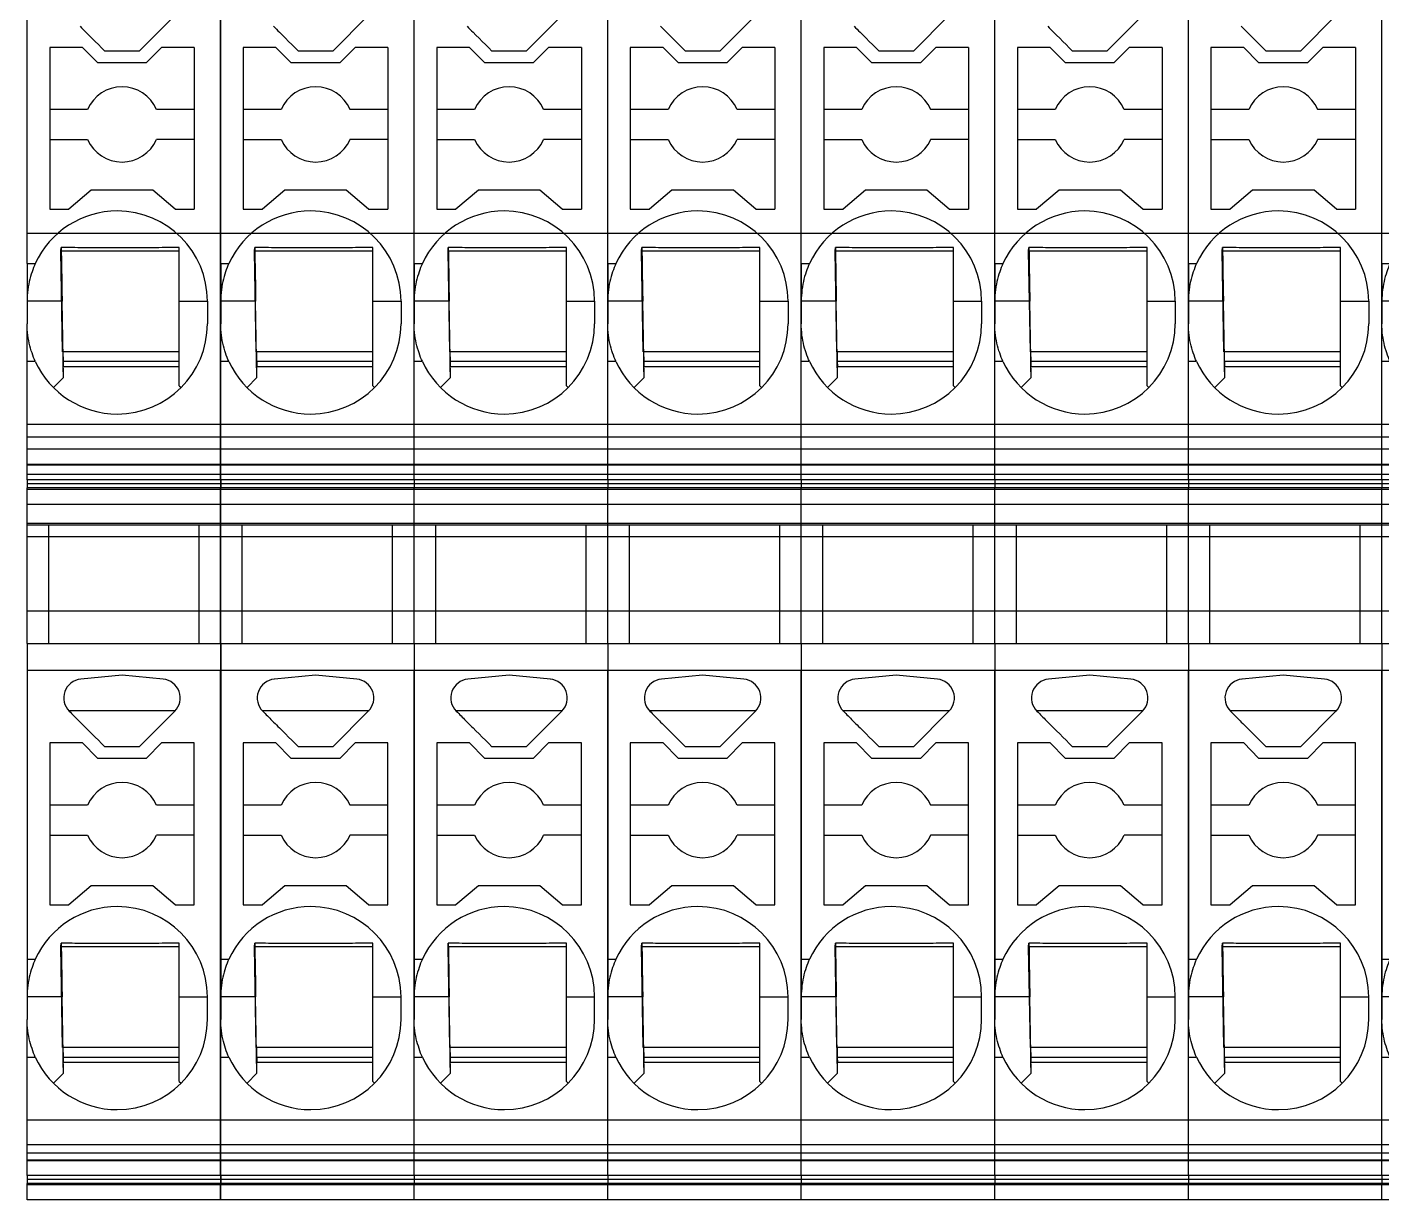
# Model space of a CAD drawing. Header units: inches. Extents: x -13.2 to 36, y -6.6 to 12.8.
# Drawn here: x -5.174 to -3.755, y 5.053 to 6.281 of the extents above; entities that cross this region are included whole.
import ezdxf

# ---------------------------------------------------------------- set-up
doc = ezdxf.new("R2010")
doc.units = ezdxf.units.IN
doc.header["$MEASUREMENT"] = 0
for name, color, linetype in [('MAIN-1', 7, 'Continuous'), ('MAIN-2', 7, 'Continuous'), ('PSYMS', 7, 'Continuous')]:
    doc.layers.add(name, color=color, linetype=linetype)

# ---------------------------------------------------------------- blocks, each defined once
blk = doc.blocks.new('FP_Phoenix Contact 3210567')
at = {"layer": 'MAIN-1'}
for p, q in [((-1.3969, 0), (-1.3969, 0.2027)), ((-1.3969, 0.2027), (-1.3798, 0.2027)), ((-1.3798, 0), (-1.3798, 0.2027)), ((-1.3755, 0.2027), (-1.3798, 0.2027)), ((-1.3755, 0), (-1.3755, 0.2027)), ((-1.3712, 0.2027), (-1.3755, 0.2027)), ((-1.3712, 0), (-1.3712, 0.2027)), ((-1.3712, 0.2027), (-1.2473, 0.2027)), ((-1.2473, 0.2027), (-1.2473, 0.1942)), ((-1.2473, 0.2027), (-1.2079, 0.2027)), ((-1.2361, 0.1984), (-1.2336, 0.1992)), ((-1.2336, 0.1992), (-1.231, 0.1999)), ((-1.231, 0.1999), (-1.2283, 0.2005)), ((-1.2283, 0.2005), (-1.2256, 0.2011)), ((-1.2256, 0.2011), (-1.2228, 0.2016)), ((-1.2228, 0.2016), (-1.2199, 0.202)), ((-1.2199, 0.202), (-1.2169, 0.2023)), ((-1.2169, 0.2023), (-1.2139, 0.2026)), ((-1.2139, 0.2026), (-1.2109, 0.2027)), ((-1.2109, 0.2027), (-1.2079, 0.2027)), ((-1.1843, 0.2027), (-1.2079, 0.2027)), ((-1.1449, 0.2027), (-1.1843, 0.2027)), ((-1.1812, 0.2027), (-1.1843, 0.2027)), ((-1.1843, 0.1661), (-1.1843, 0.2027)), ((-1.1782, 0.2026), (-1.1812, 0.2027)), ((-1.1752, 0.2023), (-1.1782, 0.2026)), ((-1.1723, 0.202), (-1.1752, 0.2023)), ((-1.1694, 0.2016), (-1.1723, 0.202)), ((-1.1666, 0.2011), (-1.1694, 0.2016)), ((-1.1638, 0.2005), (-1.1666, 0.2011)), ((-1.1612, 0.1999), (-1.1638, 0.2005)), ((-1.1586, 0.1992), (-1.1612, 0.1999)), ((-1.1561, 0.1984), (-1.1586, 0.1992)), ((-1.1449, 0.2027), (-1.1449, 0.1942)), ((-0.8425, 0.2027), (-1.1449, 0.2027)), ((-0.8425, 0), (-0.8425, 0.2027)), ((-0.8142, 0.2027), (-0.8425, 0.2027)), ((-0.8142, 0.2027), (-0.8142, 0)), ((-0.8142, 0.2027), (-0.6902, 0.2027)), ((-0.6902, 0.2027), (-0.6902, 0)), ((-0.6902, 0.2027), (-0.6685, 0.2027)), ((-0.6685, 0.2027), (-0.6685, 0)), ((-0.6685, 0.2027), (-0.6514, 0.2027)), ((-0.6514, 0), (-0.6514, 0.2027)), ((-0.6471, 0.2027), (-0.6514, 0.2027)), ((-0.6471, 0), (-0.6471, 0.2027)), ((-0.6429, 0.2027), (-0.6471, 0.2027)), ((-0.6429, 0), (-0.6429, 0.2027)), ((-0.6429, 0.2027), (-0.5189, 0.2027)), ((-0.5189, 0.2027), (-0.5189, 0.1942)), ((-0.5189, 0.2027), (-0.4796, 0.2027)), ((-0.5078, 0.1984), (-0.5053, 0.1992)), ((-0.5053, 0.1992), (-0.5027, 0.1999)), ((-0.5027, 0.1999), (-0.5, 0.2005)), ((-0.5, 0.2005), (-0.4973, 0.2011)), ((-0.4973, 0.2011), (-0.4944, 0.2016)), ((-0.4944, 0.2016), (-0.4915, 0.202)), ((-0.4915, 0.202), (-0.4886, 0.2023)), ((-0.4886, 0.2023), (-0.4856, 0.2026)), ((-0.4856, 0.2026), (-0.4826, 0.2027)), ((-0.4826, 0.2027), (-0.4796, 0.2027)), ((-0.456, 0.2027), (-0.4796, 0.2027)), ((-0.456, 0.1661), (-0.456, 0.2027)), ((-0.4166, 0.2027), (-0.456, 0.2027)), ((-0.4529, 0.2027), (-0.456, 0.2027)), ((-0.4499, 0.2026), (-0.4529, 0.2027)), ((-0.4469, 0.2023), (-0.4499, 0.2026)), ((-0.444, 0.202), (-0.4469, 0.2023)), ((-0.4411, 0.2016), (-0.444, 0.202)), ((-0.4383, 0.2011), (-0.4411, 0.2016)), ((-0.4355, 0.2005), (-0.4383, 0.2011)), ((-0.4328, 0.1999), (-0.4355, 0.2005)), ((-0.4302, 0.1992), (-0.4328, 0.1999)), ((-0.4277, 0.1984), (-0.4302, 0.1992)), ((-0.4166, 0.2027), (-0.4166, 0.1942)), ((-0.4166, 0.2027), (0, 0.2027)), ((-1.2473, 0.1942), (-1.2452, 0.1951)), ((-1.2452, 0.1951), (-1.2431, 0.196)), ((-1.2431, 0.196), (-1.2409, 0.1968)), ((-1.2409, 0.1968), (-1.2385, 0.1976)), ((-1.2385, 0.1976), (-1.2361, 0.1984)), ((-1.1536, 0.1976), (-1.1561, 0.1984)), ((-1.1513, 0.1968), (-1.1536, 0.1976)), ((-1.1491, 0.196), (-1.1513, 0.1968)), ((-1.1469, 0.1951), (-1.1491, 0.196)), ((-1.1449, 0.1942), (-1.1469, 0.1951)), ((-0.5189, 0.1942), (-0.5169, 0.1951)), ((-0.5169, 0.1951), (-0.5148, 0.196)), ((-0.5148, 0.196), (-0.5125, 0.1968)), ((-0.5125, 0.1968), (-0.5102, 0.1976)), ((-0.5102, 0.1976), (-0.5078, 0.1984)), ((-0.4253, 0.1976), (-0.4277, 0.1984)), ((-0.423, 0.1968), (-0.4253, 0.1976)), ((-0.4208, 0.196), (-0.423, 0.1968)), ((-0.4186, 0.1951), (-0.4208, 0.196)), ((-0.4166, 0.1942), (-0.4186, 0.1951)), ((-1.2747, 0.1751), (-1.2643, 0.1647)), ((-0.9185, 0.1791), (-1.0878, 0.1791)), ((-1.0878, 0.1791), (-1.0878, 0.159)), ((-1.015, 0.1791), (-1.015, 0.1394)), ((-0.9835, 0.1394), (-0.9835, 0.1791)), ((-0.9185, 0.1448), (-0.9185, 0.1791)), ((-0.8142, 0.1801), (-0.6902, 0.1801)), ((-0.5464, 0.1751), (-0.536, 0.1647)), ((-0.1902, 0.1791), (-0.3595, 0.1791)), ((-0.3595, 0.1791), (-0.3595, 0.159)), ((-0.2867, 0.1791), (-0.2867, 0.1394)), ((-0.2552, 0.1394), (-0.2552, 0.1791)), ((-0.1902, 0.1448), (-0.1902, 0.1791)), ((-1.2643, 0.1647), (-1.1843, 0.1661)), ((-1.2532, 0.0433), (-1.2532, 0.1649)), ((-1.2473, 0.165), (-1.2473, 0.0433)), ((-1.2374, 0.0433), (-1.2374, 0.1651)), ((-1.1805, 0.1661), (-1.1843, 0.1661)), ((-1.1769, 0.1662), (-1.1805, 0.1661)), ((-1.1733, 0.1663), (-1.1769, 0.1662)), ((-1.1698, 0.1663), (-1.1733, 0.1663)), ((-1.1664, 0.1664), (-1.1698, 0.1663)), ((-1.1632, 0.1664), (-1.1664, 0.1664)), ((-1.16, 0.1665), (-1.1632, 0.1664)), ((-1.157, 0.1665), (-1.16, 0.1665)), ((-1.1541, 0.1666), (-1.157, 0.1665)), ((-1.1512, 0.1666), (-1.1541, 0.1666)), ((-1.1484, 0.1667), (-1.1512, 0.1666)), ((-1.1457, 0.1667), (-1.1484, 0.1667)), ((-1.1431, 0.1668), (-1.1457, 0.1667)), ((-1.1405, 0.1668), (-1.1431, 0.1668)), ((-1.1379, 0.1668), (-1.1405, 0.1668)), ((-1.1354, 0.1669), (-1.1379, 0.1668)), ((-1.1329, 0.1669), (-1.1354, 0.1669)), ((-1.1305, 0.167), (-1.1329, 0.1669)), ((-1.132, 0.0433), (-1.132, 0.1669)), ((-1.1281, 0.167), (-1.1305, 0.167)), ((-1.1282, 0.1642), (-1.1281, 0.167)), ((-1.1282, 0.1614), (-1.1282, 0.1642)), ((-1.1282, 0.1585), (-1.1282, 0.1614)), ((-1.1282, 0.1556), (-1.1282, 0.1585)), ((-1.0681, 0.1355), (-1.0878, 0.159)), ((-0.8877, 0.1561), (-0.8889, 0.1549)), ((-0.8864, 0.1574), (-0.8877, 0.1561)), ((-0.8852, 0.1586), (-0.8864, 0.1574)), ((-0.8844, 0.1594), (-0.8844, 0.0473)), ((-0.536, 0.1647), (-0.456, 0.1661)), ((-0.5248, 0.0433), (-0.5248, 0.1649)), ((-0.5189, 0.165), (-0.5189, 0.0433)), ((-0.5091, 0.0433), (-0.5091, 0.1651)), ((-0.4522, 0.1661), (-0.456, 0.1661)), ((-0.4485, 0.1662), (-0.4522, 0.1661)), ((-0.4449, 0.1663), (-0.4485, 0.1662)), ((-0.4415, 0.1663), (-0.4449, 0.1663)), ((-0.4381, 0.1664), (-0.4415, 0.1663)), ((-0.4349, 0.1664), (-0.4381, 0.1664)), ((-0.4317, 0.1665), (-0.4349, 0.1664)), ((-0.4287, 0.1665), (-0.4317, 0.1665)), ((-0.4257, 0.1666), (-0.4287, 0.1665)), ((-0.4229, 0.1666), (-0.4257, 0.1666)), ((-0.4201, 0.1667), (-0.4229, 0.1666)), ((-0.4174, 0.1667), (-0.4201, 0.1667)), ((-0.4147, 0.1668), (-0.4174, 0.1667)), ((-0.4121, 0.1668), (-0.4147, 0.1668)), ((-0.4096, 0.1668), (-0.4121, 0.1668)), ((-0.4071, 0.1669), (-0.4096, 0.1668)), ((-0.4046, 0.1669), (-0.4071, 0.1669)), ((-0.4022, 0.167), (-0.4046, 0.1669)), ((-0.4036, 0.0433), (-0.4036, 0.1669)), ((-0.3998, 0.167), (-0.4022, 0.167)), ((-0.3999, 0.1614), (-0.3998, 0.1642)), ((-0.3999, 0.1585), (-0.3999, 0.1614)), ((-0.3999, 0.1556), (-0.3999, 0.1585)), ((-0.3998, 0.1642), (-0.3998, 0.167)), ((-0.3398, 0.1355), (-0.3595, 0.159)), ((-1.1284, 0.1432), (-1.1283, 0.1464)), ((-1.1284, 0.1399), (-1.1284, 0.1432)), ((-1.1283, 0.1526), (-1.1282, 0.1556)), ((-1.1283, 0.1496), (-1.1283, 0.1526)), ((-1.1283, 0.1464), (-1.1283, 0.1496)), ((-0.9343, 0.1291), (-0.9185, 0.1448)), ((-0.9011, 0.1427), (-0.9027, 0.1411)), ((-0.8995, 0.1443), (-0.9011, 0.1427)), ((-0.898, 0.1458), (-0.8995, 0.1443)), ((-0.8966, 0.1473), (-0.898, 0.1458)), ((-0.8952, 0.1486), (-0.8966, 0.1473)), ((-0.8938, 0.15), (-0.8952, 0.1486)), ((-0.8926, 0.1512), (-0.8938, 0.15)), ((-0.8914, 0.1524), (-0.8926, 0.1512)), ((-0.8901, 0.1537), (-0.8914, 0.1524)), ((-0.8889, 0.1549), (-0.8901, 0.1537)), ((-0.8476, 0.1033), (-0.8517, 0.1465)), ((-0.4001, 0.1399), (-0.4, 0.1432)), ((-0.4, 0.1496), (-0.3999, 0.1526)), ((-0.4, 0.1464), (-0.4, 0.1496)), ((-0.4, 0.1432), (-0.4, 0.1464)), ((-0.3999, 0.1526), (-0.3999, 0.1556)), ((-0.206, 0.1291), (-0.1902, 0.1448)), ((-0.1728, 0.1427), (-0.1744, 0.1411)), ((-0.1712, 0.1443), (-0.1728, 0.1427)), ((-0.1697, 0.1458), (-0.1712, 0.1443)), ((-0.1682, 0.1473), (-0.1697, 0.1458)), ((-1.1285, 0.1292), (-1.1284, 0.1329)), ((-1.1285, 0.1253), (-1.1285, 0.1292)), ((-1.1284, 0.1365), (-1.1284, 0.1399)), ((-1.1284, 0.1329), (-1.1284, 0.1365)), ((-1.0681, 0.0711), (-1.0681, 0.1355)), ((-0.9343, 0.1291), (-0.9343, 0.0776)), ((-0.9157, 0.1281), (-0.9191, 0.1247)), ((-0.9123, 0.1315), (-0.9157, 0.1281)), ((-0.909, 0.1348), (-0.9123, 0.1315)), ((-0.9058, 0.138), (-0.909, 0.1348)), ((-0.9027, 0.1411), (-0.9058, 0.138)), ((-0.4001, 0.1365), (-0.4001, 0.1399)), ((-0.4001, 0.1329), (-0.4001, 0.1365)), ((-0.4001, 0.1292), (-0.4001, 0.1329)), ((-0.4001, 0.1253), (-0.4001, 0.1292)), ((-0.3398, 0.0711), (-0.3398, 0.1355)), ((-0.206, 0.1291), (-0.206, 0.0776)), ((-0.1874, 0.1281), (-0.1908, 0.1247)), ((-0.184, 0.1315), (-0.1874, 0.1281)), ((-0.1807, 0.1348), (-0.184, 0.1315)), ((-0.1775, 0.138), (-0.1807, 0.1348)), ((-0.1744, 0.1411), (-0.1775, 0.138)), ((-1.1285, 0.1213), (-1.1285, 0.1253)), ((-1.1285, 0.1171), (-1.1285, 0.1213)), ((-1.1285, 0.1127), (-1.1285, 0.1171)), ((-0.9191, 0.1247), (-0.9225, 0.1213)), ((-0.9225, 0.1162), (-0.9225, 0.1213)), ((-0.9225, 0.1111), (-0.9225, 0.1162)), ((-0.4002, 0.1213), (-0.4001, 0.1253)), ((-0.4002, 0.1171), (-0.4002, 0.1213)), ((-0.4002, 0.1127), (-0.4002, 0.1171)), ((-0.1908, 0.1247), (-0.1941, 0.1213)), ((-0.1941, 0.1162), (-0.1941, 0.1213)), ((-0.1941, 0.1111), (-0.1941, 0.1162)), ((-1.1285, 0.1083), (-1.1285, 0.1127)), ((-1.1285, 0.1035), (-1.1285, 0.1083)), ((-1.1285, 0.0988), (-1.1285, 0.1035)), ((-0.9225, 0.1059), (-0.9225, 0.1111)), ((-0.9225, 0.1008), (-0.9225, 0.1059)), ((-0.9225, 0.0956), (-0.9225, 0.1008)), ((-0.8517, 0.0601), (-0.8476, 0.1033)), ((-0.4002, 0.1083), (-0.4002, 0.1127)), ((-0.4002, 0.1035), (-0.4002, 0.1083)), ((-0.4002, 0.0988), (-0.4002, 0.1035)), ((-0.1941, 0.1059), (-0.1941, 0.1111)), ((-0.1941, 0.1008), (-0.1941, 0.1059)), ((-0.1941, 0.0956), (-0.1941, 0.1008)), ((-1.1285, 0.0944), (-1.1285, 0.0988)), ((-1.1285, 0.0901), (-1.1285, 0.0944)), ((-1.1284, 0.086), (-1.1285, 0.0901)), ((-1.1284, 0.0821), (-1.1284, 0.086)), ((-0.9225, 0.0905), (-0.9225, 0.0956)), ((-0.9225, 0.0853), (-0.9225, 0.0905)), ((-0.9225, 0.0853), (-0.8852, 0.0481)), ((-0.4002, 0.0944), (-0.4002, 0.0988)), ((-0.4001, 0.0901), (-0.4002, 0.0944)), ((-0.4001, 0.086), (-0.4001, 0.0901)), ((-0.4001, 0.0821), (-0.4001, 0.086)), ((-0.1941, 0.0905), (-0.1941, 0.0956)), ((-0.1941, 0.0853), (-0.1941, 0.0905)), ((-0.1941, 0.0853), (-0.1569, 0.0481)), ((-1.1284, 0.0783), (-1.1284, 0.0821)), ((-1.1284, 0.0747), (-1.1284, 0.0783)), ((-1.1283, 0.0712), (-1.1284, 0.0747)), ((-1.1283, 0.0678), (-1.1283, 0.0712)), ((-1.0878, 0.0477), (-1.0681, 0.0711)), ((-0.9185, 0.0619), (-0.9343, 0.0776)), ((-0.4001, 0.0783), (-0.4001, 0.0821)), ((-0.4, 0.0747), (-0.4001, 0.0783)), ((-0.4, 0.0712), (-0.4, 0.0747)), ((-0.4, 0.0678), (-0.4, 0.0712)), ((-0.3595, 0.0477), (-0.3398, 0.0711)), ((-0.1902, 0.0619), (-0.206, 0.0776)), ((-1.1283, 0.0646), (-1.1283, 0.0678)), ((-1.1282, 0.0614), (-1.1283, 0.0646)), ((-1.1282, 0.0582), (-1.1282, 0.0614)), ((-1.1282, 0.0551), (-1.1282, 0.0582)), ((-1.015, 0.0276), (-1.015, 0.0673)), ((-0.9835, 0.0276), (-0.9835, 0.0673)), ((-0.9185, 0.0276), (-0.9185, 0.0619)), ((-0.4, 0.0646), (-0.4, 0.0678)), ((-0.3999, 0.0614), (-0.4, 0.0646)), ((-0.3999, 0.0582), (-0.3999, 0.0614)), ((-0.3999, 0.0551), (-0.3999, 0.0582)), ((-0.2867, 0.0276), (-0.2867, 0.0673)), ((-0.2552, 0.0276), (-0.2552, 0.0673)), ((-0.1902, 0.0276), (-0.1902, 0.0619)), ((-1.2729, 0.0433), (-1.2747, 0.0415)), ((-1.2729, 0.0433), (-1.1843, 0.0433)), ((-1.1843, 0.0433), (-1.1843, 0.0138)), ((-1.1843, 0.0433), (-1.1807, 0.0433)), ((-1.1807, 0.0433), (-1.1771, 0.0433)), ((-1.1771, 0.0433), (-1.1735, 0.0433)), ((-1.1735, 0.0433), (-1.1701, 0.0433)), ((-1.1701, 0.0433), (-1.1668, 0.0433)), ((-1.1668, 0.0433), (-1.1635, 0.0433)), ((-1.1635, 0.0433), (-1.1603, 0.0433)), ((-1.1603, 0.0433), (-1.1573, 0.0433)), ((-1.1573, 0.0433), (-1.1543, 0.0433)), ((-1.1543, 0.0433), (-1.1514, 0.0433)), ((-1.1514, 0.0433), (-1.1486, 0.0433)), ((-1.1486, 0.0433), (-1.1458, 0.0433)), ((-1.1458, 0.0433), (-1.1432, 0.0433)), ((-1.1432, 0.0433), (-1.1405, 0.0433)), ((-1.1405, 0.0433), (-1.1379, 0.0433)), ((-1.1379, 0.0433), (-1.1354, 0.0433)), ((-1.1354, 0.0433), (-1.1329, 0.0433)), ((-1.1329, 0.0433), (-1.1305, 0.0433)), ((-1.1305, 0.0433), (-1.1281, 0.0433)), ((-1.1282, 0.0521), (-1.1282, 0.0551)), ((-1.1281, 0.0491), (-1.1282, 0.0521)), ((-1.1281, 0.0462), (-1.1281, 0.0491)), ((-1.1281, 0.0433), (-1.1281, 0.0462)), ((-1.0878, 0.0477), (-1.0878, 0.0276)), ((-0.5445, 0.0433), (-0.5464, 0.0415)), ((-0.5445, 0.0433), (-0.456, 0.0433)), ((-0.456, 0.0433), (-0.456, 0.0138)), ((-0.456, 0.0433), (-0.4523, 0.0433)), ((-0.4523, 0.0433), (-0.4487, 0.0433)), ((-0.4487, 0.0433), (-0.4452, 0.0433)), ((-0.4452, 0.0433), (-0.4418, 0.0433)), ((-0.4418, 0.0433), (-0.4384, 0.0433)), ((-0.4384, 0.0433), (-0.4352, 0.0433)), ((-0.4352, 0.0433), (-0.432, 0.0433)), ((-0.432, 0.0433), (-0.4289, 0.0433)), ((-0.4289, 0.0433), (-0.426, 0.0433)), ((-0.426, 0.0433), (-0.4231, 0.0433)), ((-0.4231, 0.0433), (-0.4203, 0.0433)), ((-0.4203, 0.0433), (-0.4175, 0.0433)), ((-0.4175, 0.0433), (-0.4148, 0.0433)), ((-0.4148, 0.0433), (-0.4122, 0.0433)), ((-0.4122, 0.0433), (-0.4096, 0.0433)), ((-0.4096, 0.0433), (-0.4071, 0.0433)), ((-0.4071, 0.0433), (-0.4046, 0.0433)), ((-0.4046, 0.0433), (-0.4021, 0.0433)), ((-0.4021, 0.0433), (-0.3997, 0.0433)), ((-0.3998, 0.0521), (-0.3999, 0.0551)), ((-0.3998, 0.0491), (-0.3998, 0.0521)), ((-0.3998, 0.0462), (-0.3998, 0.0491)), ((-0.3997, 0.0433), (-0.3998, 0.0462)), ((-0.3595, 0.0477), (-0.3595, 0.0276)), ((-1.0878, 0.0276), (-0.9185, 0.0276)), ((-0.8142, 0.0226), (-0.6902, 0.0226)), ((-0.1902, 0.0276), (-0.3595, 0.0276)), ((-1.3969, 0), (-1.3798, 0)), ((-1.3755, 0), (-1.3798, 0)), ((-1.3712, 0), (-1.3755, 0)), ((-1.3712, 0), (-0.8425, 0)), ((-1.2079, 0.0138), (-1.1843, 0.0138)), ((-0.8142, 0), (-0.8425, 0)), ((-0.8142, 0), (-0.6902, 0)), ((-0.6902, 0), (-0.6685, 0)), ((-0.6685, 0), (-0.6514, 0)), ((-0.6471, 0), (-0.6514, 0)), ((-0.6429, 0), (-0.6471, 0)), ((-0.6429, 0), (0, 0)), ((-0.456, 0.0138), (-0.4796, 0.0138))]:
    blk.add_line(p, q, dxfattribs=at)
for centre, radius, start, end in [((-1.2079, 0.1083), 0.0945, 114.6244, 180), ((-1.1843, 0.1083), 0.0945, 0, 65.3756), ((-0.4796, 0.1083), 0.0945, 114.6244, 180), ((-0.456, 0.1083), 0.0945, 0, 65.3756), ((-0.8713, 0.1447), 0.0197, 5.4404, 135), ((-0.9992, 0.1033), 0.0394, 113.5782, 180), ((-0.9992, 0.1033), 0.0394, 0, 66.4218), ((-0.2709, 0.1033), 0.0394, 113.5782, 180), ((-0.2709, 0.1033), 0.0394, 0, 66.4218), ((-1.2079, 0.1083), 0.0945, 180, 270), ((-1.1843, 0.1083), 0.0945, 270, 0), ((-0.9992, 0.1033), 0.0394, 180, 246.4218), ((-0.9992, 0.1033), 0.0394, 293.5782, 0), ((-0.4796, 0.1083), 0.0945, 180, 270), ((-0.456, 0.1083), 0.0945, 270, 0), ((-0.2709, 0.1033), 0.0394, 180, 246.4218), ((-0.2709, 0.1033), 0.0394, 293.5782, 0), ((-0.8713, 0.062), 0.0197, 225, 354.5596)]:
    blk.add_arc(centre, radius, start, end, dxfattribs=at)
at = {"layer": 'MAIN-2'}
for p, q in [((-1.3969, 0.2027), (-1.3969, 0.2027)), ((-1.3969, 0.2027), (-1.3969, 0.2027)), ((-1.3809, 0.2027), (-1.3809, 0)), ((-1.356, 0), (-1.356, 0.2027)), ((-1.3549, 0.2027), (-1.3549, 0)), ((-1.3476, 0.2027), (-1.3476, 0)), ((-1.339, 0.2027), (-1.339, 0)), ((-1.313, 0.2027), (-1.313, 0)), ((-1.2473, 0.2027), (-1.2473, 0.2027)), ((-1.1449, 0.2027), (-1.1449, 0.2027)), ((-0.8142, 0.2027), (-0.8142, 0.2027)), ((-0.7805, 0), (-0.7805, 0.2027)), ((-0.7024, 0.2027), (-0.7024, 0)), ((-0.6902, 0.2027), (-0.6902, 0.2027)), ((-0.6882, 0.2027), (-0.6882, 0.2027)), ((-0.6882, 0.2027), (-0.6882, 0)), ((-0.6685, 0.2027), (-0.6685, 0.2027)), ((-0.6526, 0.2027), (-0.6526, 0)), ((-0.637, 0.2027), (-0.637, 0)), ((-0.637, 0.2027), (-0.637, 0.2027)), ((-0.6277, 0), (-0.6277, 0.2027)), ((-0.6265, 0.2027), (-0.6265, 0)), ((-0.6107, 0.2027), (-0.6107, 0)), ((-0.5982, 0), (-0.5982, 0.2027)), ((-0.5846, 0.2027), (-0.5846, 0)), ((-0.5189, 0.2027), (-0.5189, 0.2027)), ((-0.4166, 0.2027), (-0.4166, 0.2027)), ((-0.3851, 0), (-0.3851, 0.2027)), ((-0.3851, 0.2027), (-0.3851, 0.2027)), ((-1.2473, 0.1942), (-1.2473, 0.1942)), ((-1.1449, 0.1942), (-1.1449, 0.1942)), ((-0.5189, 0.1942), (-0.5189, 0.1942)), ((-0.4166, 0.1942), (-0.4166, 0.1942)), ((-1.0878, 0.1791), (-1.0878, 0.1791)), ((-1.015, 0.1791), (-1.015, 0.1791)), ((-0.9835, 0.1791), (-0.9835, 0.1791)), ((-0.9185, 0.1791), (-0.9185, 0.1791)), ((-0.8142, 0.1801), (-0.8142, 0.1801)), ((-0.6902, 0.1801), (-0.6902, 0.1801)), ((-0.3595, 0.1791), (-0.3595, 0.1791)), ((-0.2867, 0.1791), (-0.2867, 0.1791)), ((-0.2552, 0.1791), (-0.2552, 0.1791)), ((-0.1902, 0.1791), (-0.1902, 0.1791)), ((-1.2643, 0.1647), (-1.2532, 0.1649)), ((-1.2473, 0.165), (-1.2532, 0.1649)), ((-1.2532, 0.1649), (-1.2532, 0.1649)), ((-1.2532, 0.1649), (-1.2532, 0.1649)), ((-1.2374, 0.1653), (-1.2473, 0.1651)), ((-1.2473, 0.165), (-1.2473, 0.1651)), ((-1.2473, 0.165), (-1.2473, 0.165)), ((-1.2374, 0.1655), (-1.132, 0.1673)), ((-1.2374, 0.1653), (-1.2374, 0.1655)), ((-1.2374, 0.1651), (-1.2374, 0.1653)), ((-1.132, 0.1669), (-1.132, 0.1673)), ((-1.132, 0.1673), (-1.1281, 0.167)), ((-1.0878, 0.159), (-1.0878, 0.159)), ((-0.8852, 0.1586), (-0.8852, 0.1586)), ((-0.536, 0.1647), (-0.5248, 0.1649)), ((-0.5189, 0.165), (-0.5248, 0.1649)), ((-0.5248, 0.1649), (-0.5248, 0.1649)), ((-0.5248, 0.1649), (-0.5248, 0.1649)), ((-0.5091, 0.1653), (-0.5189, 0.1651)), ((-0.5189, 0.165), (-0.5189, 0.1651)), ((-0.5189, 0.165), (-0.5189, 0.165)), ((-0.5091, 0.1655), (-0.4036, 0.1673)), ((-0.5091, 0.1653), (-0.5091, 0.1655)), ((-0.5091, 0.1651), (-0.5091, 0.1653)), ((-0.4036, 0.1669), (-0.4036, 0.1673)), ((-0.4036, 0.1673), (-0.3998, 0.167)), ((-0.3595, 0.159), (-0.3595, 0.159)), ((-0.9185, 0.1448), (-0.9185, 0.1448)), ((-0.8938, 0.15), (-0.8938, 0.15)), ((-0.8517, 0.1465), (-0.8517, 0.1465)), ((-0.1902, 0.1448), (-0.1902, 0.1448)), ((-1.0681, 0.1355), (-1.0681, 0.1355)), ((-1.015, 0.1394), (-1.015, 0.1394)), ((-0.9835, 0.1394), (-0.9835, 0.1394)), ((-0.9343, 0.1291), (-0.9343, 0.1291)), ((-0.9027, 0.1411), (-0.9027, 0.1411)), ((-0.9027, 0.1411), (-0.9027, 0.1411)), ((-0.9027, 0.1411), (-0.9027, 0.1411)), ((-0.9027, 0.1411), (-0.9027, 0.1411)), ((-0.9027, 0.1411), (-0.9027, 0.1411)), ((-0.9027, 0.1411), (-0.9027, 0.1411)), ((-0.3398, 0.1355), (-0.3398, 0.1355)), ((-0.2867, 0.1394), (-0.2867, 0.1394)), ((-0.2552, 0.1394), (-0.2552, 0.1394)), ((-0.206, 0.1291), (-0.206, 0.1291)), ((-0.1744, 0.1411), (-0.1744, 0.1411)), ((-0.1744, 0.1411), (-0.1744, 0.1411)), ((-0.1744, 0.1411), (-0.1744, 0.1411)), ((-0.1744, 0.1411), (-0.1744, 0.1411)), ((-0.1744, 0.1411), (-0.1744, 0.1411)), ((-0.1744, 0.1411), (-0.1744, 0.1411)), ((-0.9225, 0.1213), (-0.9225, 0.1213)), ((-0.1941, 0.1213), (-0.1941, 0.1213)), ((-0.8476, 0.1033), (-0.8476, 0.1033)), ((-0.9225, 0.0853), (-0.9225, 0.0853)), ((-0.1941, 0.0853), (-0.1941, 0.0853)), ((-1.0681, 0.0711), (-1.0681, 0.0711)), ((-0.9343, 0.0776), (-0.9343, 0.0776)), ((-0.3398, 0.0711), (-0.3398, 0.0711)), ((-0.206, 0.0776), (-0.206, 0.0776)), ((-1.015, 0.0673), (-1.015, 0.0673)), ((-0.9835, 0.0673), (-0.9835, 0.0673)), ((-0.9185, 0.0619), (-0.9185, 0.0619)), ((-0.8517, 0.0601), (-0.8517, 0.0601)), ((-0.2867, 0.0673), (-0.2867, 0.0673)), ((-0.2552, 0.0673), (-0.2552, 0.0673)), ((-0.1902, 0.0619), (-0.1902, 0.0619)), ((-1.2532, 0.0433), (-1.2532, 0.0433)), ((-1.2473, 0.0433), (-1.2473, 0.0433)), ((-1.2374, 0.0433), (-1.2374, 0.0433)), ((-1.0878, 0.0477), (-1.0878, 0.0477)), ((-0.8852, 0.0481), (-0.8852, 0.0481)), ((-0.5248, 0.0433), (-0.5248, 0.0433)), ((-0.5189, 0.0433), (-0.5189, 0.0433)), ((-0.5091, 0.0433), (-0.5091, 0.0433)), ((-0.3595, 0.0477), (-0.3595, 0.0477)), ((-1.0878, 0.0276), (-1.0878, 0.0276)), ((-1.015, 0.0276), (-1.015, 0.0276)), ((-0.9835, 0.0276), (-0.9835, 0.0276)), ((-0.9185, 0.0276), (-0.9185, 0.0276)), ((-0.8142, 0.0226), (-0.8142, 0.0226)), ((-0.6902, 0.0226), (-0.6902, 0.0226)), ((-0.3595, 0.0276), (-0.3595, 0.0276)), ((-0.2867, 0.0276), (-0.2867, 0.0276)), ((-0.2552, 0.0276), (-0.2552, 0.0276)), ((-0.1902, 0.0276), (-0.1902, 0.0276)), ((-1.3969, 0), (-1.3969, 0)), ((-1.3969, 0), (-1.3969, 0)), ((-1.2079, 0.0138), (-1.2079, 0.0138)), ((-1.1843, 0.0138), (-1.1843, 0.0138)), ((-0.8142, 0), (-0.8142, 0)), ((-0.6902, 0), (-0.6902, 0)), ((-0.6882, 0), (-0.6882, 0)), ((-0.6685, 0), (-0.6685, 0)), ((-0.637, 0), (-0.637, 0)), ((-0.4796, 0.0138), (-0.4796, 0.0138)), ((-0.456, 0.0138), (-0.456, 0.0138)), ((-0.3851, 0), (-0.3851, 0))]:
    blk.add_line(p, q, dxfattribs=at)

msp = doc.modelspace()

# ---------------------------------------------------------------- block references
at = {"layer": 'PSYMS', "rotation": 90}
for p in [(-4.97143, 6.4499), (-4.76868, 6.4499), (-4.56593, 6.4499), (-4.36318, 6.4499), (-4.16043, 6.4499), (-3.95768, 6.4499), (-3.75493, 6.4499), (-3.55218, 6.4499)]:
    msp.add_blockref('FP_Phoenix Contact 3210567', p, dxfattribs=at)

doc.saveas('drawing.dxf')
